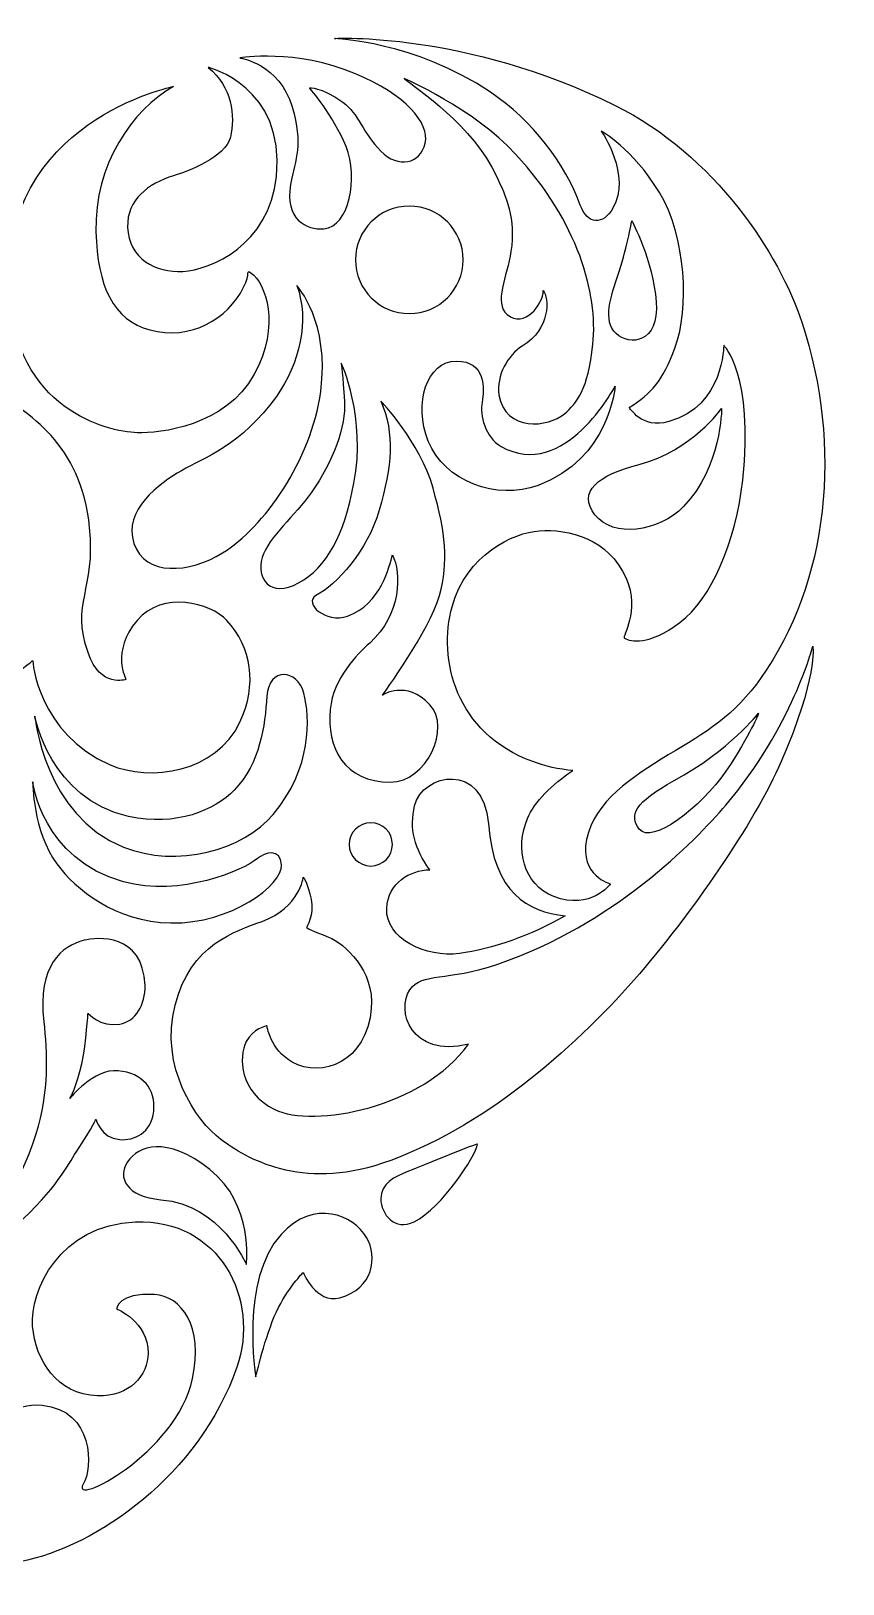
# Model space of a CAD drawing. Header units: millimetres. Extents: x -61 to 61, y -56 to 58.
# Drawn here: x 4.7 to 61.3, y -52.3 to 56 of the extents above; entities that cross this region are included whole.
import ezdxf

# ---------------------------------------------------------------- set-up
doc = ezdxf.new("R2010")
doc.units = ezdxf.units.MM
doc.header["$MEASUREMENT"] = 0
doc.layers.add('layer 1', color=7, linetype='Continuous')

msp = doc.modelspace()

# ---------------------------------------------------------------- linework, layer by layer
at = {"layer": 'layer 1', "color": 242}
for points, knots in [([(58.3983, 35.7239), (56.8559, 40.4105), (52.3723, 47.3788), (45.38, 50.8377), (45.38, 50.8377), (34.8998, 56.0231), (25.8165, 55.5085), (25.8165, 55.5085), (25.8165, 55.5085), (25.8165, 55.5085), (31.4804, 55.2876), (36.7019, 51.7574), (36.7019, 51.7574), (39.6179, 49.7859), (41.9236, 46.7561), (42.9536, 43.8879), (42.9536, 43.8879), (43.4608, 42.4755), (44.5463, 42.484), (45.2331, 43.6671), (45.2331, 43.6671), (46.5574, 45.9469), (44.4245, 49.0362), (44.4245, 49.0362), (44.4245, 49.0362), (44.4245, 49.0362), (46.5943, 47.8593), (48.4695, 44.7703), (48.4695, 44.7703), (50.3453, 41.6812), (50.5656, 36.6065), (49.5727, 33.9589), (49.5727, 33.9589), (48.6626, 31.5317), (47.9544, 30.7962), (46.3732, 29.7664), (46.3732, 29.7664), (46.3732, 29.7664), (47.2514, 28.2366), (49.131, 28.7736), (49.131, 28.7736), (52.9926, 29.877), (52.9558, 34.1058), (52.9558, 34.1058), (52.9558, 34.1058), (52.9558, 34.1058), (55.089, 32.0465), (54.2796, 24.6919), (54.2796, 24.6919), (53.8079, 20.4024), (52.1098, 16.4176), (49.9036, 14.7629), (49.9036, 14.7629), (47.697, 13.108), (46.4832, 13.4388), (46.0423, 13.6596), (46.0423, 13.6596), (45.8214, 13.7699), (47.1784, 15.5192), (46.1523, 17.8518), (46.1523, 17.8518), (44.9391, 20.6098), (42.1449, 21.3089), (40.0853, 21.1615), (40.0853, 21.1615), (38.3244, 21.0357), (35.0101, 19.5068), (34.0169, 15.8661), (34.0169, 15.8661), (33.024, 12.2254), (34.2378, 7.0405), (39.6439, 5.0545), (39.6439, 5.0545), (40.5182, 4.7334), (41.462, 4.5213), (42.4463, 4.4258), (42.4463, 4.4258), (40.9483, 3.473), (39.7835, 2.2663), (39.2762, 1.0831), (39.2762, 1.0831), (38.3938, -0.976), (38.9822, -3.5505), (41.1149, -4.3599), (41.1149, -4.3599), (43.7069, -5.3436), (45.0654, -3.4756), (45.0654, -3.4756), (45.0654, -3.4756), (45.0654, -3.4756), (42.8798, -2.8883), (43.395, -0.3883), (43.395, -0.3883), (43.9471, 2.2936), (46.5574, 3.9512), (49.0815, 5.5243), (49.0815, 5.5243), (51.7057, 7.0405), (53.7038, 8.2955), (55.5301, 10.8647), (55.5301, 10.8647), (60.2662, 17.5271), (61.2664, 27.0086), (58.3983, 35.7239)], [0, 0, 0, 0, 0.03703704, 0.03703704, 0.03703704, 0.03703704, 0.07407407, 0.07407407, 0.07407407, 0.07407407, 0.11111111, 0.11111111, 0.11111111, 0.11111111, 0.14814815, 0.14814815, 0.14814815, 0.14814815, 0.18518519, 0.18518519, 0.18518519, 0.18518519, 0.22222222, 0.22222222, 0.22222222, 0.22222222, 0.25925926, 0.25925926, 0.25925926, 0.25925926, 0.2962963, 0.2962963, 0.2962963, 0.2962963, 0.33333333, 0.33333333, 0.33333333, 0.33333333, 0.37037037, 0.37037037, 0.37037037, 0.37037037, 0.40740741, 0.40740741, 0.40740741, 0.40740741, 0.44444444, 0.44444444, 0.44444444, 0.44444444, 0.48148148, 0.48148148, 0.48148148, 0.48148148, 0.51851852, 0.51851852, 0.51851852, 0.51851852, 0.55555556, 0.55555556, 0.55555556, 0.55555556, 0.59259259, 0.59259259, 0.59259259, 0.59259259, 0.62962963, 0.62962963, 0.62962963, 0.62962963, 0.66666667, 0.66666667, 0.66666667, 0.66666667, 0.7037037, 0.7037037, 0.7037037, 0.7037037, 0.74074074, 0.74074074, 0.74074074, 0.74074074, 0.77777778, 0.77777778, 0.77777778, 0.77777778, 0.81481481, 0.81481481, 0.81481481, 0.81481481, 0.85185185, 0.85185185, 0.85185185, 0.85185185, 0.88888889, 0.88888889, 0.88888889, 0.88888889, 0.92592593, 0.92592593, 0.92592593, 0.92592593, 1, 1, 1, 1]), ([(-22.1366, 55.1405), (-22.1366, 55.1405), (-13.7522, 53.927), (-9.7806, 48.7419), (-9.7806, 48.7419), (-7.0453, 45.1709), (-6.9822, 41.3582), (-5.1472, 38.2614), (-5.1472, 38.2614), (-3.3817, 35.2827), (-0.6239, 32.8557), (1.9134, 31.0905), (1.9134, 31.0905), (4.4509, 29.3253), (8.1605, 27.3139), (8.7534, 21.382), (8.7534, 21.382), (9.1946, 16.9693), (7.4279, 16.1601), (8.6431, 12.6668), (8.6431, 12.6668), (9.526, 10.1292), (11.2907, 10.7912), (11.2907, 10.7912), (11.2907, 10.7912), (11.2907, 10.7912), (10.2035, 12.7012), (12.0635, 14.9098), (12.0635, 14.9098), (13.8287, 17.0059), (17.1864, 16.1341), (18.3147, 14.9098), (18.3147, 14.9098), (20.0431, 13.0343), (20.4548, 10.4174), (19.2339, 7.8128), (19.2339, 7.8128), (17.5792, 4.2824), (12.949, 3.6333), (10.1875, 4.8339), (10.1875, 4.8339), (5.1129, 7.0405), (4.7818, 12.1153), (4.7818, 12.1153), (4.7818, 12.1153), (4.7818, 12.1153), (0.8102, 8.4746), (-4.044, 8.5849), (-4.044, 8.5849), (-8.898, 8.6952), (-13.6107, 12.0064), (-13.9728, 18.4033), (-13.9728, 18.4033), (-14.3037, 24.2505), (-9.9869, 25.815), (-9.0083, 26.0156), (-9.0083, 26.0156), (-7.5739, 26.3097), (-5.3678, 26.1259), (-4.4849, 23.9193), (-4.4849, 23.9193), (-3.7588, 22.1045), (-4.8161, 20.2789), (-6.0296, 19.948), (-6.0296, 19.948), (-7.2433, 19.6168), (-8.6774, 20.6098), (-8.6774, 20.6098), (-8.6774, 20.6098), (-8.6774, 20.6098), (-10.0015, 19.948), (-9.4495, 17.6312), (-9.4495, 17.6312), (-8.898, 15.3143), (-7.0109, 13.9105), (-4.8161, 13.6596), (-4.8161, 13.6596), (-0.9548, 13.2182), (0.4786, 17.4471), (-0.293, 17.4104), (-0.293, 17.4104), (-2.6099, 17.3004), (-2.72, 19.2859), (-2.72, 19.2859), (-2.72, 19.2859), (-2.72, 19.2859), (0.2588, 19.3965), (1.1413, 21.7131), (1.1413, 21.7131), (2.0239, 24.0299), (0.7001, 26.2362), (-0.7342, 27.45), (-0.7342, 27.45), (-3.9853, 30.2005), (-7.1328, 31.2008), (-8.5671, 33.2969), (-8.5671, 33.2969), (-10.0015, 35.393), (-10.3321, 37.2685), (-10.3321, 37.2685), (-10.3321, 37.2685), (-10.3321, 37.2685), (-11.2699, 36.9376), (-11.5458, 35.1171), (-11.5458, 35.1171), (-11.7438, 33.8081), (-11.4905, 33.0761), (-11.4905, 33.0761), (-11.4905, 33.0761), (-11.4905, 33.0761), (-13.5316, 34.0689), (-13.9728, 36.9376), (-13.9728, 36.9376), (-14.414, 39.8058), (-13.228, 42.7641), (-13.2005, 45.432), (-13.2005, 45.432), (-13.1632, 49.0362), (-14.9281, 51.0952), (-17.2821, 52.6396), (-17.2821, 52.6396), (-18.9245, 53.7172), (-22.1366, 55.1405), (-22.1366, 55.1405)], [0, 0, 0, 0, 0.03125, 0.03125, 0.03125, 0.03125, 0.0625, 0.0625, 0.0625, 0.0625, 0.09375, 0.09375, 0.09375, 0.09375, 0.125, 0.125, 0.125, 0.125, 0.15625, 0.15625, 0.15625, 0.15625, 0.1875, 0.1875, 0.1875, 0.1875, 0.21875, 0.21875, 0.21875, 0.21875, 0.25, 0.25, 0.25, 0.25, 0.28125, 0.28125, 0.28125, 0.28125, 0.3125, 0.3125, 0.3125, 0.3125, 0.34375, 0.34375, 0.34375, 0.34375, 0.375, 0.375, 0.375, 0.375, 0.40625, 0.40625, 0.40625, 0.40625, 0.4375, 0.4375, 0.4375, 0.4375, 0.46875, 0.46875, 0.46875, 0.46875, 0.5, 0.5, 0.5, 0.5, 0.53125, 0.53125, 0.53125, 0.53125, 0.5625, 0.5625, 0.5625, 0.5625, 0.59375, 0.59375, 0.59375, 0.59375, 0.625, 0.625, 0.625, 0.625, 0.65625, 0.65625, 0.65625, 0.65625, 0.6875, 0.6875, 0.6875, 0.6875, 0.71875, 0.71875, 0.71875, 0.71875, 0.75, 0.75, 0.75, 0.75, 0.78125, 0.78125, 0.78125, 0.78125, 0.8125, 0.8125, 0.8125, 0.8125, 0.84375, 0.84375, 0.84375, 0.84375, 0.875, 0.875, 0.875, 0.875, 0.90625, 0.90625, 0.90625, 0.90625, 0.9375, 0.9375, 0.9375, 0.9375, 1, 1, 1, 1]), ([(19.2339, 54.1476), (19.2339, 54.1476), (23.0953, 54.8093), (27.2875, 53.0444), (27.2875, 53.0444), (30.7624, 51.5813), (32.4725, 49.6245), (32.1417, 48.1905), (32.1417, 48.1905), (31.8106, 46.7561), (30.2659, 46.4252), (29.0526, 47.6387), (29.0526, 47.6387), (27.8389, 48.8522), (27.5081, 50.2863), (26.4048, 51.0586), (26.4048, 51.0586), (24.7885, 52.1903), (24.0882, 52.0515), (24.0882, 52.0515), (24.0882, 52.0515), (24.0882, 52.0515), (25.7428, 50.176), (26.6257, 47.9696), (26.6257, 47.9696), (27.5081, 45.7632), (26.8696, 42.3956), (25.0813, 42.2327), (25.0813, 42.2327), (23.8673, 42.1224), (22.3232, 42.8948), (22.7641, 45.3218), (22.7641, 45.3218), (23.0999, 47.1673), (23.6467, 48.0799), (22.8747, 50.7277), (22.8747, 50.7277), (21.9952, 53.7418), (19.2339, 54.1476), (19.2339, 54.1476)], [0, 0, 0, 0, 0.09090909, 0.09090909, 0.09090909, 0.09090909, 0.18181818, 0.18181818, 0.18181818, 0.18181818, 0.27272727, 0.27272727, 0.27272727, 0.27272727, 0.36363636, 0.36363636, 0.36363636, 0.36363636, 0.45454545, 0.45454545, 0.45454545, 0.45454545, 0.54545455, 0.54545455, 0.54545455, 0.54545455, 0.63636364, 0.63636364, 0.63636364, 0.63636364, 0.72727273, 0.72727273, 0.72727273, 0.72727273, 0.81818182, 0.81818182, 0.81818182, 0.81818182, 1, 1, 1, 1]), ([(17.0277, 53.4856), (17.0277, 53.4856), (22.4335, 52.1618), (21.7714, 45.8735), (21.7714, 45.8735), (21.2667, 41.0752), (17.1933, 39.3646), (15.2623, 39.254), (15.2623, 39.254), (13.3613, 39.1455), (11.4639, 40.1349), (11.4013, 42.3433), (11.4013, 42.3433), (11.346, 44.2739), (12.8353, 45.377), (14.6005, 45.9287), (14.6005, 45.9287), (15.548, 46.2247), (18.241, 47.1973), (18.5722, 48.6316), (18.5722, 48.6316), (18.9028, 50.0657), (18.6825, 52.1618), (17.0277, 53.4856)], [0, 0, 0, 0, 0.14285714, 0.14285714, 0.14285714, 0.14285714, 0.28571429, 0.28571429, 0.28571429, 0.28571429, 0.42857143, 0.42857143, 0.42857143, 0.42857143, 0.57142857, 0.57142857, 0.57142857, 0.57142857, 0.71428571, 0.71428571, 0.71428571, 0.71428571, 1, 1, 1, 1]), ([(14.6005, 52.1618), (14.6005, 52.1618), (2.4649, 49.7348), (3.1272, 37.8199), (3.1272, 37.8199), (3.5803, 29.6569), (9.9308, 28.0749), (12.0633, 28.0015), (12.0633, 28.0015), (13.6221, 27.9477), (18.2273, 28.4367), (20.2271, 32.0834), (20.2271, 32.0834), (22.1023, 35.5033), (21.0163, 38.436), (20.0063, 39.144), (20.0063, 39.144), (19.6392, 39.4012), (19.9778, 39.1229), (19.4916, 38.1511), (19.4916, 38.1511), (18.3884, 35.9447), (15.8138, 34.3998), (12.9456, 35.1724), (12.9456, 35.1724), (10.4135, 35.8541), (9.2821, 38.2479), (9.1946, 42.0124), (9.1946, 42.0124), (9.0845, 46.7561), (11.7322, 50.5068), (14.6005, 52.1618)], [0, 0, 0, 0, 0.11111111, 0.11111111, 0.11111111, 0.11111111, 0.22222222, 0.22222222, 0.22222222, 0.22222222, 0.33333333, 0.33333333, 0.33333333, 0.33333333, 0.44444444, 0.44444444, 0.44444444, 0.44444444, 0.55555556, 0.55555556, 0.55555556, 0.55555556, 0.66666667, 0.66666667, 0.66666667, 0.66666667, 0.77777778, 0.77777778, 0.77777778, 0.77777778, 1, 1, 1, 1]), ([(30.6707, 52.7133), (30.6707, 52.7133), (35.4928, 50.6441), (38.467, 47.4181), (38.467, 47.4181), (42.8061, 42.711), (44.2036, 37.7099), (43.8361, 34.1795), (43.8361, 34.1795), (43.4998, 30.9534), (42.7204, 30.0794), (41.8503, 29.3253), (41.8503, 29.3253), (40.7471, 28.3692), (37.7267, 28.0272), (37.2899, 30.649), (37.2899, 30.649), (37.0696, 31.9729), (37.947, 33.4528), (38.9085, 34.0321), (38.9085, 34.0321), (40.9201, 35.2444), (40.7666, 37.3938), (40.3789, 37.9302), (40.3789, 37.9302), (40.3674, 36.9332), (39.0574, 35.2647), (37.8598, 36.2473), (37.8598, 36.2473), (36.8892, 37.0438), (37.8598, 38.929), (38.1258, 40.6486), (38.1258, 40.6486), (38.4779, 42.9235), (37.751, 44.5551), (37.1229, 45.889), (37.1229, 45.889), (35.4648, 49.4101), (31.6265, 51.978), (30.6707, 52.7133)], [0, 0, 0, 0, 0.09090909, 0.09090909, 0.09090909, 0.09090909, 0.18181818, 0.18181818, 0.18181818, 0.18181818, 0.27272727, 0.27272727, 0.27272727, 0.27272727, 0.36363636, 0.36363636, 0.36363636, 0.36363636, 0.45454545, 0.45454545, 0.45454545, 0.45454545, 0.54545455, 0.54545455, 0.54545455, 0.54545455, 0.63636364, 0.63636364, 0.63636364, 0.63636364, 0.72727273, 0.72727273, 0.72727273, 0.72727273, 0.81818182, 0.81818182, 0.81818182, 0.81818182, 1, 1, 1, 1]), ([(34.7897, 40.0632), (34.7897, 37.9919), (33.1102, 36.3124), (31.039, 36.3124), (31.039, 36.3124), (28.9672, 36.3124), (27.288, 37.9919), (27.288, 40.0632), (27.288, 40.0632), (27.288, 42.1348), (28.9672, 43.8142), (31.039, 43.8142), (31.039, 43.8142), (33.1102, 43.8142), (34.7897, 42.1348), (34.7897, 40.0632)], [0, 0, 0, 0, 0.2, 0.2, 0.2, 0.2, 0.4, 0.4, 0.4, 0.4, 0.6, 0.6, 0.6, 0.6, 1, 1, 1, 1]), ([(46.5574, 42.7845), (46.5574, 42.7845), (46.1162, 40.5046), (45.6014, 39.0337), (45.6014, 39.0337), (45.0862, 37.5625), (44.4976, 35.7973), (45.454, 34.9147), (45.454, 34.9147), (46.41, 34.0321), (48.4695, 34.2529), (48.2489, 37.1211), (48.2489, 37.1211), (48.0286, 39.9895), (46.5574, 42.7845), (46.5574, 42.7845)], [0, 0, 0, 0, 0.2, 0.2, 0.2, 0.2, 0.4, 0.4, 0.4, 0.4, 0.6, 0.6, 0.6, 0.6, 1, 1, 1, 1]), ([(23.2056, 38.2614), (23.2056, 38.2614), (25.5225, 35.7239), (24.8602, 30.8696), (24.8602, 30.8696), (24.1985, 26.0156), (20.8734, 21.383), (18.0207, 19.6168), (18.0207, 19.6168), (15.7035, 18.1827), (12.6147, 17.9621), (11.8425, 20.2789), (11.8425, 20.2789), (11.0701, 22.5955), (13.6076, 24.4711), (15.152, 25.3537), (15.152, 25.3537), (16.6966, 26.2362), (19.3442, 27.1189), (21.7714, 30.5387), (21.7714, 30.5387), (23.4079, 32.8449), (24.0882, 35.8342), (23.2056, 38.2614)], [0, 0, 0, 0, 0.14285714, 0.14285714, 0.14285714, 0.14285714, 0.28571429, 0.28571429, 0.28571429, 0.28571429, 0.42857143, 0.42857143, 0.42857143, 0.42857143, 0.57142857, 0.57142857, 0.57142857, 0.57142857, 0.71428571, 0.71428571, 0.71428571, 0.71428571, 1, 1, 1, 1]), ([(26.2945, 32.8557), (26.2945, 32.8557), (28.0598, 29.1047), (27.1774, 24.4711), (27.1774, 24.4711), (26.476, 20.7913), (25.3016, 18.6242), (23.3156, 17.521), (23.3156, 17.521), (21.33, 16.4176), (20.3371, 17.8518), (20.7785, 19.2859), (20.7785, 19.2859), (21.2199, 20.7201), (23.1228, 22.2728), (24.1985, 23.8093), (24.1985, 23.8093), (25.7428, 26.0156), (26.6257, 28.4427), (26.5151, 30.2079), (26.5151, 30.2079), (26.4048, 31.9729), (26.2945, 32.8557), (26.2945, 32.8557)], [0, 0, 0, 0, 0.14285714, 0.14285714, 0.14285714, 0.14285714, 0.28571429, 0.28571429, 0.28571429, 0.28571429, 0.42857143, 0.42857143, 0.42857143, 0.42857143, 0.57142857, 0.57142857, 0.57142857, 0.57142857, 0.71428571, 0.71428571, 0.71428571, 0.71428571, 1, 1, 1, 1]), ([(45.3808, 31.2376), (45.3808, 31.2376), (41.8503, 24.5447), (37.4375, 27.0454), (37.4375, 27.0454), (36.3181, 27.6797), (35.9457, 29.226), (36.1135, 30.1344), (36.1135, 30.1344), (36.2825, 31.0514), (36.3776, 33.0029), (34.3184, 33.0029), (34.3184, 33.0029), (32.2598, 33.0029), (31.3023, 30.0362), (32.3625, 27.4129), (32.3625, 27.4129), (33.4996, 24.5997), (37.1273, 23.2634), (40.0117, 24.3239), (40.0117, 24.3239), (45.0128, 26.1628), (45.3808, 31.2376), (45.3808, 31.2376)], [0, 0, 0, 0, 0.14285714, 0.14285714, 0.14285714, 0.14285714, 0.28571429, 0.28571429, 0.28571429, 0.28571429, 0.42857143, 0.42857143, 0.42857143, 0.42857143, 0.57142857, 0.57142857, 0.57142857, 0.57142857, 0.71428571, 0.71428571, 0.71428571, 0.71428571, 1, 1, 1, 1]), ([(29.0526, 30.2079), (29.0526, 30.2079), (31.8106, 27.3395), (32.6931, 24.1402), (32.6931, 24.1402), (33.5757, 20.9407), (33.7963, 19.0654), (33.1345, 16.6382), (33.1345, 16.6382), (32.4725, 14.2111), (29.1627, 9.688), (29.1627, 9.688), (29.1627, 9.688), (29.1627, 9.688), (30.8176, 10.7912), (32.4725, 9.0261), (32.4725, 9.0261), (33.9764, 7.4227), (32.252, 3.6204), (29.7144, 3.6204), (29.7144, 3.6204), (26.5136, 3.6204), (25.2582, 6.0515), (25.5225, 8.6952), (25.5225, 8.6952), (25.7428, 10.9015), (27.3933, 12.5304), (28.2804, 13.3285), (28.2804, 13.3285), (30.487, 15.3143), (30.5042, 18.2358), (29.8557, 19.482), (29.8557, 19.482), (29.6855, 18.7271), (29.0357, 16.0255), (26.736, 15.204), (26.736, 15.204), (25.1913, 14.6526), (23.6339, 16.156), (24.5296, 16.6382), (24.5296, 16.6382), (25.9636, 17.4104), (28.1258, 19.7394), (28.9423, 22.5955), (28.9423, 22.5955), (29.825, 25.6845), (30.0455, 27.891), (29.0526, 30.2079)], [0, 0, 0, 0, 0.07692308, 0.07692308, 0.07692308, 0.07692308, 0.15384615, 0.15384615, 0.15384615, 0.15384615, 0.23076923, 0.23076923, 0.23076923, 0.23076923, 0.30769231, 0.30769231, 0.30769231, 0.30769231, 0.38461538, 0.38461538, 0.38461538, 0.38461538, 0.46153846, 0.46153846, 0.46153846, 0.46153846, 0.53846154, 0.53846154, 0.53846154, 0.53846154, 0.61538462, 0.61538462, 0.61538462, 0.61538462, 0.69230769, 0.69230769, 0.69230769, 0.69230769, 0.76923077, 0.76923077, 0.76923077, 0.76923077, 0.84615385, 0.84615385, 0.84615385, 0.84615385, 1, 1, 1, 1]), ([(52.8086, 29.693), (52.8086, 29.693), (50.7491, 26.7512), (47.072, 25.7948), (47.072, 25.7948), (44.1461, 25.0343), (42.733, 23.883), (43.9831, 22.2646), (43.9831, 22.2646), (45.2331, 20.6466), (48.4189, 21.0627), (50.161, 22.853), (50.161, 22.853), (52.8086, 25.5745), (52.8086, 29.693), (52.8086, 29.693)], [0, 0, 0, 0, 0.2, 0.2, 0.2, 0.2, 0.4, 0.4, 0.4, 0.4, 0.6, 0.6, 0.6, 0.6, 1, 1, 1, 1]), ([(59.1704, 13.108), (59.1704, 13.108), (57.736, 7.4814), (53.1034, 2.0241), (53.1034, 2.0241), (50.9385, -0.5259), (45.2697, -6.3087), (37.2162, -9.0666), (37.2162, -9.0666), (33.5934, -10.3073), (31.9712, -9.5986), (31.0839, -10.8551), (31.0839, -10.8551), (30.1013, -12.2472), (31.125, -15.6455), (35.1567, -14.6565), (35.1567, -14.6565), (32.068, -19.0693), (24.3087, -20.54), (21.6609, -19.2161), (21.6609, -19.2161), (19.186, -17.9789), (19.1239, -15.5757), (19.6754, -14.4723), (19.6754, -14.4723), (20.1222, -13.5791), (21.1094, -13.3691), (21.1094, -13.3691), (21.1094, -13.3691), (21.1094, -13.3691), (21.33, -15.0239), (22.8747, -15.9066), (22.8747, -15.9066), (24.9248, -17.0778), (28.0787, -15.8999), (28.3909, -12.1558), (28.3909, -12.1558), (28.6112, -9.508), (26.5151, -7.6324), (25.4119, -7.191), (25.4119, -7.191), (24.3087, -6.7499), (23.8673, -6.5295), (23.8673, -6.5295), (23.8673, -6.5295), (23.8673, -6.5295), (24.419, -5.6467), (24.1985, -4.5435), (24.1985, -4.5435), (23.9781, -3.44), (23.6467, -2.9991), (23.6467, -2.9991), (23.6467, -2.9991), (23.6467, -2.9991), (23.4264, -5.095), (20.7785, -6.0881), (20.7785, -6.0881), (18.9166, -6.7862), (15.8138, -7.6324), (14.7108, -11.9352), (14.7108, -11.9352), (13.6076, -16.2372), (16.145, -19.9882), (17.9099, -21.3123), (17.9099, -21.3123), (19.6754, -22.6361), (23.5116, -24.8805), (29.1627, -22.9672), (29.1627, -22.9672), (36.1135, -20.6139), (42.4386, -15.0239), (46.7041, -10.1698), (46.7041, -10.1698), (50.6722, -5.6543), (55.1533, 0.8819), (56.9639, 5.0545), (56.9639, 5.0545), (59.5015, 10.9015), (59.1704, 13.108), (59.1704, 13.108)], [0, 0, 0, 0, 0.04761905, 0.04761905, 0.04761905, 0.04761905, 0.0952381, 0.0952381, 0.0952381, 0.0952381, 0.14285714, 0.14285714, 0.14285714, 0.14285714, 0.19047619, 0.19047619, 0.19047619, 0.19047619, 0.23809524, 0.23809524, 0.23809524, 0.23809524, 0.28571429, 0.28571429, 0.28571429, 0.28571429, 0.33333333, 0.33333333, 0.33333333, 0.33333333, 0.38095238, 0.38095238, 0.38095238, 0.38095238, 0.42857143, 0.42857143, 0.42857143, 0.42857143, 0.47619048, 0.47619048, 0.47619048, 0.47619048, 0.52380952, 0.52380952, 0.52380952, 0.52380952, 0.57142857, 0.57142857, 0.57142857, 0.57142857, 0.61904762, 0.61904762, 0.61904762, 0.61904762, 0.66666667, 0.66666667, 0.66666667, 0.66666667, 0.71428571, 0.71428571, 0.71428571, 0.71428571, 0.76190476, 0.76190476, 0.76190476, 0.76190476, 0.80952381, 0.80952381, 0.80952381, 0.80952381, 0.85714286, 0.85714286, 0.85714286, 0.85714286, 0.9047619, 0.9047619, 0.9047619, 0.9047619, 1, 1, 1, 1]), ([(4.9295, 8.2171), (4.9295, 8.2171), (5.9899, 2.4481), (11.4747, 1.23), (11.4747, 1.23), (14.7845, 0.4947), (17.4957, 1.6812), (18.8298, 3.0689), (18.8298, 3.0689), (20.6687, 4.981), (20.9623, 7.5554), (21.1102, 9.6146), (21.1102, 9.6146), (21.2568, 11.6702), (23.2426, 11.5267), (23.6838, 9.8352), (23.6838, 9.8352), (24.1253, 8.1437), (24.2721, 4.6133), (21.5511, 1.3773), (21.5511, 1.3773), (19.4585, -1.1113), (14.8643, -2.4056), (11.1072, -0.9027), (11.1072, -0.9027), (5.5912, 1.3037), (4.9295, 8.2171), (4.9295, 8.2171)], [0, 0, 0, 0, 0.125, 0.125, 0.125, 0.125, 0.25, 0.25, 0.25, 0.25, 0.375, 0.375, 0.375, 0.375, 0.5, 0.5, 0.5, 0.5, 0.625, 0.625, 0.625, 0.625, 0.75, 0.75, 0.75, 0.75, 1, 1, 1, 1]), ([(55.3827, 8.4377), (55.3827, 8.4377), (53.3967, 5.8634), (49.499, 3.7306), (49.499, 3.7306), (46.7537, 2.229), (46.3302, 1.2752), (47.072, 0.3473), (47.072, 0.3473), (47.9544, -0.7559), (51.3382, 1.8185), (53.1031, 4.3927), (53.1031, 4.3927), (54.8684, 6.9665), (55.3827, 8.4377), (55.3827, 8.4377)], [0, 0, 0, 0, 0.2, 0.2, 0.2, 0.2, 0.4, 0.4, 0.4, 0.4, 0.6, 0.6, 0.6, 0.6, 1, 1, 1, 1]), ([(34.5332, -8.3272), (36.7748, -8.0201), (39.5587, -7.0888), (41.8924, -5.6968), (41.8924, -5.6968), (39.3131, -5.4101), (36.9234, -4.13), (36.5549, 0.7151), (36.5549, 0.7151), (36.2221, 5.0913), (31.954, 4.2622), (31.4067, 1.9654), (31.4067, 1.9654), (31.036, 0.4103), (31.3914, -1.0538), (32.4618, -2.4835), (32.4618, -2.4835), (31.0996, -2.5309), (29.5589, -3.3529), (29.4668, -5.1952), (29.4668, -5.1952), (29.3629, -7.2782), (32.1878, -8.6487), (34.5332, -8.3272)], [0, 0, 0, 0, 0.14285714, 0.14285714, 0.14285714, 0.14285714, 0.28571429, 0.28571429, 0.28571429, 0.28571429, 0.42857143, 0.42857143, 0.42857143, 0.42857143, 0.57142857, 0.57142857, 0.57142857, 0.57142857, 0.71428571, 0.71428571, 0.71428571, 0.71428571, 1, 1, 1, 1]), ([(4.7823, 3.6569), (4.7823, 3.6569), (5.4094, -1.747), (11.1072, -3.3297), (11.1072, -3.3297), (15.0788, -4.4332), (19.5236, -2.5041), (20.4479, -1.7116), (20.4479, -1.7116), (20.9623, -1.2702), (22.0766, -0.957), (22.1392, -2.1528), (22.1392, -2.1528), (22.2134, -3.5505), (18.6092, -6.2718), (14.417, -6.1984), (14.417, -6.1984), (10.5191, -6.1298), (7.7888, -3.8532), (6.4738, -2.0794), (6.4738, -2.0794), (4.7823, 0.2005), (4.7823, 3.6569), (4.7823, 3.6569)], [0, 0, 0, 0, 0.14285714, 0.14285714, 0.14285714, 0.14285714, 0.28571429, 0.28571429, 0.28571429, 0.28571429, 0.42857143, 0.42857143, 0.42857143, 0.42857143, 0.57142857, 0.57142857, 0.57142857, 0.57142857, 0.71428571, 0.71428571, 0.71428571, 0.71428571, 1, 1, 1, 1]), ([(29.862, -0.7183), (29.862, -1.5513), (29.187, -2.2263), (28.3545, -2.2263), (28.3545, -2.2263), (27.5216, -2.2263), (26.8465, -1.5513), (26.8465, -0.7183), (26.8465, -0.7183), (26.8465, 0.1143), (27.5216, 0.789), (28.3545, 0.789), (28.3545, 0.789), (29.187, 0.789), (29.862, 0.1143), (29.862, -0.7183)], [0, 0, 0, 0, 0.2, 0.2, 0.2, 0.2, 0.4, 0.4, 0.4, 0.4, 0.6, 0.6, 0.6, 0.6, 1, 1, 1, 1]), ([(-2.9406, -30.9104), (-2.9406, -30.9104), (2.54, -28.748), (5.0026, -20.9264), (5.0026, -20.9264), (5.9403, -17.9474), (5.7877, -15.1947), (5.5541, -13.0932), (5.5541, -13.0932), (5.1129, -9.1216), (6.8229, -7.798), (8.3673, -7.4116), (8.3673, -7.4116), (9.2646, -7.1876), (12.461, -6.8629), (12.6147, -10.5559), (12.6147, -10.5559), (12.6698, -11.8799), (11.9459, -13.0834), (10.8495, -13.2588), (10.8495, -13.2588), (9.4704, -13.4796), (8.6431, -12.4867), (8.6431, -12.4867), (8.6431, -12.4867), (8.6431, -12.4867), (8.5328, -14.4723), (8.202, -16.0169), (8.202, -16.0169), (7.8708, -17.5615), (7.3746, -18.4443), (7.3746, -18.4443), (7.3746, -18.4443), (7.3746, -18.4443), (9.0293, -16.348), (10.7392, -16.5131), (10.7392, -16.5131), (12.4494, -16.6786), (13.3868, -17.7819), (13.2215, -19.3264), (13.2215, -19.3264), (13.0561, -20.8708), (11.8449, -21.3951), (10.8495, -21.3123), (10.8495, -21.3123), (9.526, -21.202), (9.1946, -19.8779), (9.1946, -19.8779), (9.1946, -19.8779), (9.1946, -19.8779), (9.0845, -20.2641), (7.8158, -22.1947), (7.8158, -22.1947), (7.2594, -23.0411), (6.4365, -24.7322), (3.6236, -27.3249), (3.6236, -27.3249), (0.8124, -29.9153), (-2.9406, -30.9104), (-2.9406, -30.9104)], [0, 0, 0, 0, 0.0625, 0.0625, 0.0625, 0.0625, 0.125, 0.125, 0.125, 0.125, 0.1875, 0.1875, 0.1875, 0.1875, 0.25, 0.25, 0.25, 0.25, 0.3125, 0.3125, 0.3125, 0.3125, 0.375, 0.375, 0.375, 0.375, 0.4375, 0.4375, 0.4375, 0.4375, 0.5, 0.5, 0.5, 0.5, 0.5625, 0.5625, 0.5625, 0.5625, 0.625, 0.625, 0.625, 0.625, 0.6875, 0.6875, 0.6875, 0.6875, 0.75, 0.75, 0.75, 0.75, 0.8125, 0.8125, 0.8125, 0.8125, 0.875, 0.875, 0.875, 0.875, 1, 1, 1, 1]), ([(19.6754, -30.0278), (19.6754, -30.0278), (17.9099, -25.8354), (13.7179, -25.5047), (13.7179, -25.5047), (11.3666, -25.319), (10.6289, -23.9601), (11.4013, -22.8569), (11.4013, -22.8569), (12.1733, -21.7537), (14.0488, -20.9814), (17.1378, -23.4086), (17.1378, -23.4086), (20.2271, -25.8354), (19.6754, -30.0278), (19.6754, -30.0278)], [0, 0, 0, 0, 0.2, 0.2, 0.2, 0.2, 0.4, 0.4, 0.4, 0.4, 0.6, 0.6, 0.6, 0.6, 1, 1, 1, 1]), ([(35.7824, -21.6432), (35.6719, -22.4157), (33.3554, -26.056), (31.3694, -27.0493), (31.3694, -27.0493), (30.0455, -27.7111), (29.0526, -26.5155), (29.0526, -25.4492), (29.0526, -25.4492), (29.0526, -24.3831), (29.9871, -23.8987), (30.9832, -23.5189), (30.9832, -23.5189), (32.1417, -23.0775), (35.7978, -21.5343), (35.7824, -21.6432)], [0, 0, 0, 0, 0.2, 0.2, 0.2, 0.2, 0.4, 0.4, 0.4, 0.4, 0.6, 0.6, 0.6, 0.6, 1, 1, 1, 1]), ([(20.3371, -37.8607), (20.3371, -37.8607), (19.2052, -31.1047), (22.1023, -27.9317), (22.1023, -27.9317), (24.419, -25.3942), (27.1479, -26.5893), (28.0598, -28.1523), (28.0598, -28.1523), (28.832, -29.4761), (28.5675, -31.709), (26.1842, -32.3442), (26.1842, -32.3442), (24.5296, -32.7857), (23.6467, -30.5793), (23.6467, -30.5793), (23.6467, -30.5793), (23.6467, -30.5793), (22.5438, -31.6825), (21.7714, -33.3372), (21.7714, -33.3372), (20.9991, -34.992), (20.3371, -37.8607), (20.3371, -37.8607)], [0, 0, 0, 0, 0.14285714, 0.14285714, 0.14285714, 0.14285714, 0.28571429, 0.28571429, 0.28571429, 0.28571429, 0.42857143, 0.42857143, 0.42857143, 0.42857143, 0.57142857, 0.57142857, 0.57142857, 0.57142857, 0.71428571, 0.71428571, 0.71428571, 0.71428571, 1, 1, 1, 1]), ([(-10.9943, -46.6861), (-10.9943, -46.6861), (-4.044, -52.3126), (3.8992, -50.7682), (3.8992, -50.7682), (9.315, -49.7149), (16.3965, -44.699), (19.0133, -37.1985), (19.0133, -37.1985), (20.6682, -32.455), (17.7996, -26.8282), (11.953, -27.0493), (11.953, -27.0493), (6.6613, -27.2483), (4.5612, -31.9036), (4.7818, -34.3301), (4.7818, -34.3301), (4.9999, -36.7295), (6.4365, -39.0742), (9.3051, -39.1842), (9.3051, -39.1842), (11.5211, -39.2698), (12.8353, -37.75), (12.8353, -36.2058), (12.8353, -36.2058), (12.8353, -33.9992), (10.6289, -33.1168), (10.6289, -33.1168), (10.6289, -33.1168), (10.6289, -33.1168), (10.7414, -31.9748), (13.2767, -32.1239), (13.2767, -32.1239), (15.152, -32.2339), (16.6966, -34.3301), (15.9244, -37.971), (15.9244, -37.971), (14.7973, -43.2851), (7.3326, -46.9954), (8.312, -45.3628), (8.312, -45.3628), (8.9742, -44.2593), (9.0845, -40.1772), (5.4436, -39.8463), (5.4436, -39.8463), (3.3588, -39.6569), (2.2445, -41.06), (2.2445, -41.06), (2.2445, -41.06), (2.2445, -41.06), (4.3404, -42.9353), (3.5686, -44.9214), (3.5686, -44.9214), (3.2999, -45.6109), (2.7963, -47.7892), (-2.4992, -48.2307), (-2.4992, -48.2307), (-7.0083, -48.6068), (-10.9943, -46.6861), (-10.9943, -46.6861)], [0, 0, 0, 0, 0.0625, 0.0625, 0.0625, 0.0625, 0.125, 0.125, 0.125, 0.125, 0.1875, 0.1875, 0.1875, 0.1875, 0.25, 0.25, 0.25, 0.25, 0.3125, 0.3125, 0.3125, 0.3125, 0.375, 0.375, 0.375, 0.375, 0.4375, 0.4375, 0.4375, 0.4375, 0.5, 0.5, 0.5, 0.5, 0.5625, 0.5625, 0.5625, 0.5625, 0.625, 0.625, 0.625, 0.625, 0.6875, 0.6875, 0.6875, 0.6875, 0.75, 0.75, 0.75, 0.75, 0.8125, 0.8125, 0.8125, 0.8125, 0.875, 0.875, 0.875, 0.875, 1, 1, 1, 1])]:
    msp.add_open_spline(points, degree=3, knots=knots, dxfattribs=at)

doc.saveas('drawing.dxf')
